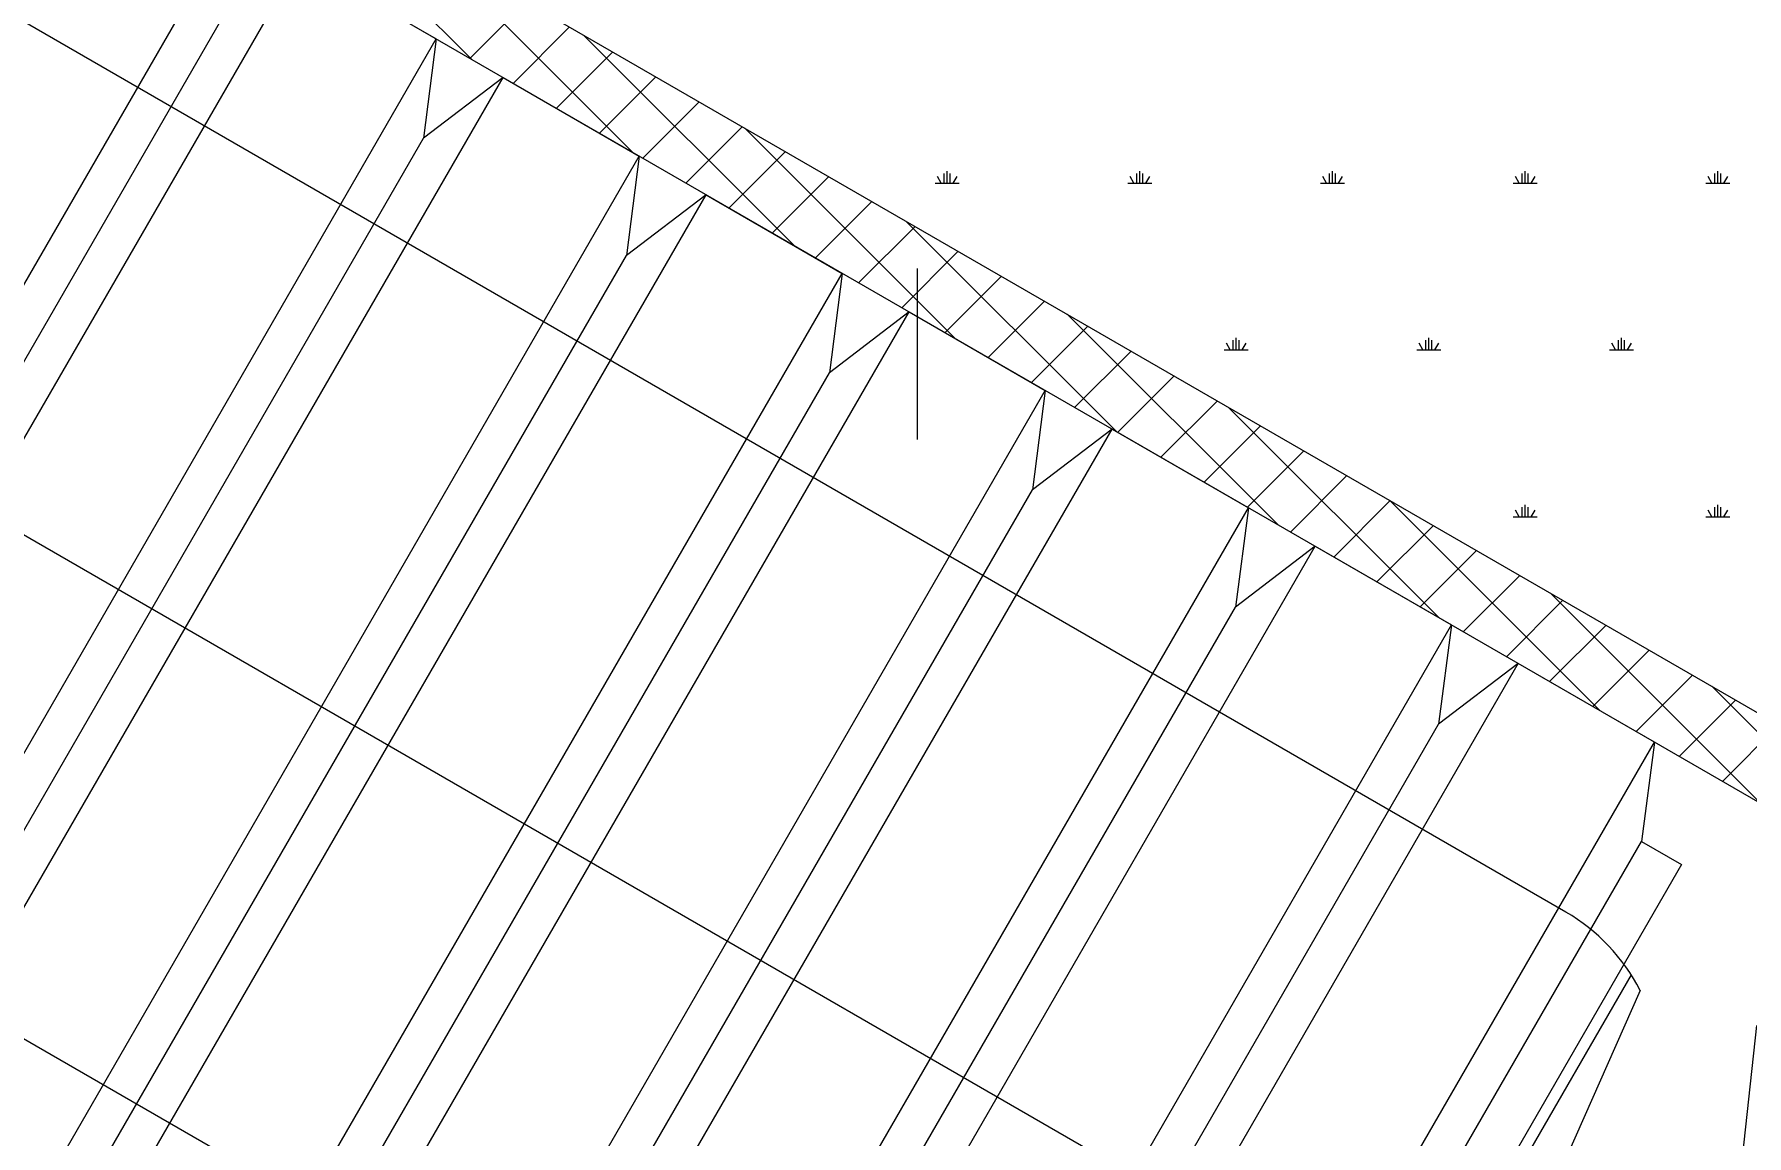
# Model space of a CAD drawing. Header units: inches. Extents: x 0 to 157513, y -28488 to 35640.
# Drawn here: x 9535.4 to 9757.6, y 17344.8 to 17487.8 of the extents above; entities that cross this region are included whole.
import ezdxf

# ---------------------------------------------------------------- set-up
doc = ezdxf.new("R2010")
doc.units = ezdxf.units.IN
doc.header["$LTSCALE"] = 400
doc.header["$MEASUREMENT"] = 0
doc.linetypes.add('PHANTOM', pattern=[2.5, 1.25, -0.25, 0.25, -0.25, 0.25, -0.25])
doc.layers.add('BF', color=8, linetype='PHANTOM')
doc.layers.add('BF STR', color=8, linetype='PHANTOM', lineweight=5)
doc.styles.add('ROMANS', font='romans')
doc.dimstyles.new('SAM2 60 SC', dxfattribs={"dimscale": 60, "dimtxt": 2.5, "dimasz": 2.5, "dimexe": 1.25, "dimexo": 0.625, "dimtad": 1, "dimtoh": 1, "dimdec": 0, "dimdsep": 46, "dimtxsty": 'ROMANS', "dimblk": 'OBLIQUE', "dimcen": 2.5, "dimclrd": 1, "dimclre": 1, "dimclrt": 256, "dimadec": 0, "dimazin": 2, "dimtfac": 1, "dimtdec": 0, "dimtofl": 0, "dimtmove": 0, "dimatfit": 3, "dimfxl": 1, "dimtolj": 1, "dimtzin": 0, "dimarcsym": 1})

# ---------------------------------------------------------------- blocks, each defined once
blk = doc.blocks.new('611bf4 strgaele')
at = {"layer": 'BF STR'}
blk.add_line((-270200.72, 32461.64, -159.78), (-270200.72, 31439.43, -159.78), dxfattribs=at)
blk = doc.blocks.new('convcs611bc3')
at = {"layer": 'BF STR'}
for p, q in [((-31855.61, 65998.51, -1665.06), (-32164.92, 66177.09, -1665.06)), ((-32091.74, 66175.08, -1665.06), (-31827.71, 66022.64, -1665.06)), ((-31830.38, 66012.64, -1665.06), (-32096.74, 66166.42, -1665.06)), ((-32221.27, 66143.06, -1665.06), (-31853.36, 65930.64, -1665.06)), ((-31997.57, 66109.16, -1665.06), (-32024.89, 66136.48, -1665.06)), ((-32110.51, 65985, -1665.06), (-32028.51, 66127.03, -1665.06)), ((-32110.51, 65985, -1665.06), (-32028.51, 66127.03, -1665.06)), ((-31976.65, 66097.09, -1665.06), (-32003.97, 66124.41, -1665.06)), ((-32101.85, 65980, -1665.06), (-32019.85, 66122.03, -1665.06)), ((-32019.85, 66122.03, -1665.06), (-32002.17, 66111.82, -1665.06)), ((-31997.8, 66109.3, -1665.06), (-31990.48, 66116.62, -1665.06)), ((-32100.18, 65992.89, -1665.06), (-32030.18, 66114.14, -1665.06)), ((-31992.2, 66106.06, -1665.06), (-31984.88, 66113.38, -1665.06)), ((-32084.17, 65969.79, -1665.06), (-32002.17, 66111.82, -1665.06)), ((-32084.17, 65969.79, -1665.06), (-32002.17, 66111.82, -1665.06)), ((-32002.17, 66111.82, -1665.06), (-32003.84, 66098.93, -1665.06)), ((-31955.74, 66085.01, -1665.06), (-31983.06, 66112.33, -1665.06)), ((-31986.59, 66102.83, -1665.06), (-31979.27, 66110.15, -1665.06)), ((-32075.51, 65964.79, -1665.06), (-31993.51, 66106.82, -1665.06)), ((-31993.51, 66106.82, -1665.06), (-32003.84, 66098.93, -1665.06)), ((-31993.51, 66106.82, -1665.06), (-31975.83, 66096.61, -1665.06)), ((-31980.99, 66099.59, -1665.06), (-31973.67, 66106.91, -1665.06)), ((-31975.39, 66096.36, -1665.06), (-31968.06, 66103.68, -1665.06)), ((-31969.78, 66093.12, -1665.06), (-31962.46, 66100.44, -1665.06)), ((-31934.83, 66072.94, -1665.06), (-31962.15, 66100.26, -1665.06)), ((-32073.84, 65977.68, -1665.06), (-32003.84, 66098.93, -1665.06)), ((-31964.18, 66089.89, -1665.06), (-31956.86, 66097.21, -1665.06)), ((-32057.83, 65954.58, -1665.06), (-31975.83, 66096.61, -1665.06)), ((-32057.83, 65954.58, -1665.06), (-31975.83, 66096.61, -1665.06)), ((-31975.83, 66096.61, -1665.06), (-31977.5, 66083.72, -1665.06)), ((-31958.57, 66086.65, -1665.06), (-31951.25, 66093.97, -1665.06)), ((-31937.43, 66093.11, -5988.03), (-31934.31, 66093.11, -5988.03)), ((-31936.65, 66093.11, -5988.03), (-31937.15, 66093.98, -5988.03)), ((-31936.26, 66093.11, -5988.03), (-31936.26, 66094.36, -5988.03)), ((-31935.87, 66093.11, -5988.03), (-31935.87, 66094.67, -5988.03)), ((-31935.48, 66093.11, -5988.03), (-31935.48, 66094.36, -5988.03)), ((-31935.09, 66093.11, -5988.03), (-31934.59, 66093.98, -5988.03)), ((-31912.43, 66093.11, -5988.03), (-31909.31, 66093.11, -5988.03)), ((-31911.65, 66093.11, -5988.03), (-31912.15, 66093.98, -5988.03)), ((-31911.26, 66093.11, -5988.03), (-31911.26, 66094.36, -5988.03)), ((-31910.87, 66093.11, -5988.03), (-31910.87, 66094.67, -5988.03)), ((-31910.48, 66093.11, -5988.03), (-31910.48, 66094.36, -5988.03)), ((-31910.09, 66093.11, -5988.03), (-31909.59, 66093.98, -5988.03)), ((-31887.43, 66093.11, -5988.03), (-31884.31, 66093.11, -5988.03)), ((-31886.65, 66093.11, -5988.03), (-31887.15, 66093.98, -5988.03)), ((-31886.26, 66093.11, -5988.03), (-31886.26, 66094.36, -5988.03)), ((-31885.87, 66093.11, -5988.03), (-31885.87, 66094.67, -5988.03)), ((-31885.48, 66093.11, -5988.03), (-31885.48, 66094.36, -5988.03)), ((-31885.09, 66093.11, -5988.03), (-31884.59, 66093.98, -5988.03)), ((-31862.43, 66093.11, -5988.03), (-31859.31, 66093.11, -5988.03)), ((-31861.65, 66093.11, -5988.03), (-31862.15, 66093.98, -5988.03)), ((-31861.26, 66093.11, -5988.03), (-31861.26, 66094.36, -5988.03)), ((-31860.87, 66093.11, -5988.03), (-31860.87, 66094.67, -5988.03)), ((-31860.48, 66093.11, -5988.03), (-31860.48, 66094.36, -5988.03)), ((-31860.09, 66093.11, -5988.03), (-31859.59, 66093.98, -5988.03)), ((-31837.43, 66093.11, -5988.03), (-31834.31, 66093.11, -5988.03)), ((-31836.65, 66093.11, -5988.03), (-31837.15, 66093.98, -5988.03)), ((-31836.26, 66093.11, -5988.03), (-31836.26, 66094.36, -5988.03)), ((-31835.87, 66093.11, -5988.03), (-31835.87, 66094.67, -5988.03)), ((-31835.48, 66093.11, -5988.03), (-31835.48, 66094.36, -5988.03)), ((-31835.09, 66093.11, -5988.03), (-31834.59, 66093.98, -5988.03)), ((-32049.17, 65949.58, -1665.06), (-31967.17, 66091.61, -1665.06)), ((-31967.17, 66091.61, -1665.06), (-31977.5, 66083.72, -1665.06)), ((-31967.17, 66091.61, -1665.06), (-31949.49, 66081.4, -1665.06)), ((-31952.97, 66083.41, -1665.06), (-31945.65, 66090.74, -1665.06)), ((-31913.91, 66060.87, -1665.06), (-31941.23, 66088.19, -1665.06)), ((-31947.37, 66080.18, -1665.06), (-31940.05, 66087.5, -1665.06)), ((-32047.5, 65962.48, -1665.06), (-31977.5, 66083.72, -1665.06)), ((-31941.76, 66076.94, -1665.06), (-31934.44, 66084.26, -1665.06)), ((-32031.49, 65939.38, -1665.06), (-31949.49, 66081.4, -1665.06)), ((-32031.49, 65939.38, -1665.06), (-31949.49, 66081.4, -1665.06)), ((-31949.49, 66081.4, -1665.06), (-31951.16, 66068.51, -1665.06)), ((-31936.16, 66073.71, -1665.06), (-31928.84, 66081.03, -1665.06)), ((-31912.76, 65899.52, -1665.06), (-32222.07, 66078.1, -1665.06)), ((-31930.56, 66070.47, -1665.06), (-31923.24, 66077.79, -1665.06)), ((-32022.83, 65934.38, -1665.06), (-31940.83, 66076.4, -1665.06)), ((-31940.83, 66076.4, -1665.06), (-31951.16, 66068.51, -1665.06)), ((-31940.83, 66076.4, -1665.06), (-31923.15, 66066.2, -1665.06)), ((-31893, 66048.79, -1665.06), (-31920.32, 66076.11, -1665.06)), ((-31924.95, 66067.24, -1665.06), (-31917.63, 66074.56, -1665.06)), ((-31898.76, 66071.46, -5988.03), (-31898.76, 66072.71, -5988.03)), ((-31898.37, 66071.46, -5988.03), (-31898.37, 66073.02, -5988.03)), ((-31897.98, 66071.46, -5988.03), (-31897.98, 66072.71, -5988.03)), ((-31873.76, 66071.46, -5988.03), (-31873.76, 66072.71, -5988.03)), ((-31873.37, 66071.46, -5988.03), (-31873.37, 66073.02, -5988.03)), ((-31872.98, 66071.46, -5988.03), (-31872.98, 66072.71, -5988.03)), ((-31848.76, 66071.46, -5988.03), (-31848.76, 66072.71, -5988.03)), ((-31848.37, 66071.46, -5988.03), (-31848.37, 66073.02, -5988.03)), ((-31847.98, 66071.46, -5988.03), (-31847.98, 66072.71, -5988.03)), ((-31919.35, 66064, -1665.06), (-31912.03, 66071.32, -1665.06)), ((-31899.93, 66071.46, -5988.03), (-31896.81, 66071.46, -5988.03)), ((-31899.15, 66071.46, -5988.03), (-31899.65, 66072.33, -5988.03)), ((-31897.59, 66071.46, -5988.03), (-31897.09, 66072.33, -5988.03)), ((-31874.93, 66071.46, -5988.03), (-31871.81, 66071.46, -5988.03)), ((-31874.15, 66071.46, -5988.03), (-31874.65, 66072.33, -5988.03)), ((-31872.59, 66071.46, -5988.03), (-31872.09, 66072.33, -5988.03)), ((-31849.93, 66071.46, -5988.03), (-31846.81, 66071.46, -5988.03)), ((-31849.15, 66071.46, -5988.03), (-31849.65, 66072.33, -5988.03)), ((-31847.59, 66071.46, -5988.03), (-31847.09, 66072.33, -5988.03)), ((-32021.16, 65947.27, -1665.06), (-31951.16, 66068.51, -1665.06)), ((-32005.15, 65924.17, -1665.06), (-31923.15, 66066.2, -1665.06)), ((-32005.15, 65924.17, -1665.06), (-31923.15, 66066.2, -1665.06)), ((-31923.15, 66066.2, -1665.06), (-31924.82, 66053.3, -1665.06)), ((-31913.75, 66060.77, -1665.06), (-31906.43, 66068.09, -1665.06)), ((-31908.14, 66057.53, -1665.06), (-31900.82, 66064.85, -1665.06)), ((-31872.09, 66036.72, -1665.06), (-31899.41, 66064.04, -1665.06)), ((-31902.54, 66054.3, -1665.06), (-31895.22, 66061.62, -1665.06)), ((-31996.49, 65919.17, -1665.06), (-31914.49, 66061.2, -1665.06)), ((-31914.49, 66061.2, -1665.06), (-31924.82, 66053.3, -1665.06)), ((-31914.49, 66061.2, -1665.06), (-31896.8, 66050.99, -1665.06)), ((-31896.93, 66051.06, -1665.06), (-31889.61, 66058.38, -1665.06)), ((-31891.33, 66047.83, -1665.06), (-31884.01, 66055.15, -1665.06)), ((-31994.82, 65932.06, -1665.06), (-31924.82, 66053.3, -1665.06)), ((-31978.8, 65908.96, -1665.06), (-31896.8, 66050.99, -1665.06)), ((-31978.8, 65908.96, -1665.06), (-31896.8, 66050.99, -1665.06)), ((-31896.8, 66050.99, -1665.06), (-31898.47, 66038.09, -1665.06)), ((-31885.73, 66044.59, -1665.06), (-31878.41, 66051.91, -1665.06)), ((-31851.17, 66024.64, -1665.06), (-31878.5, 66051.96, -1665.06)), ((-31861.65, 66049.81, -5988.03), (-31862.15, 66050.68, -5988.03)), ((-31861.26, 66049.81, -5988.03), (-31861.26, 66051.06, -5988.03)), ((-31860.87, 66049.81, -5988.03), (-31860.87, 66051.37, -5988.03)), ((-31860.48, 66049.81, -5988.03), (-31860.48, 66051.06, -5988.03)), ((-31860.09, 66049.81, -5988.03), (-31859.59, 66050.68, -5988.03)), ((-31836.65, 66049.81, -5988.03), (-31837.15, 66050.68, -5988.03)), ((-31836.26, 66049.81, -5988.03), (-31836.26, 66051.06, -5988.03)), ((-31835.87, 66049.81, -5988.03), (-31835.87, 66051.37, -5988.03)), ((-31835.48, 66049.81, -5988.03), (-31835.48, 66051.06, -5988.03)), ((-31835.09, 66049.81, -5988.03), (-31834.59, 66050.68, -5988.03)), ((-31880.12, 66041.36, -1665.06), (-31872.8, 66048.68, -1665.06)), ((-31862.43, 66049.81, -5988.03), (-31859.31, 66049.81, -5988.03)), ((-31837.43, 66049.81, -5988.03), (-31834.31, 66049.81, -5988.03)), ((-31970.14, 65903.96, -1665.06), (-31888.14, 66045.99, -1665.06)), ((-31888.14, 66045.99, -1665.06), (-31898.47, 66038.09, -1665.06)), ((-31888.14, 66045.99, -1665.06), (-31870.46, 66035.78, -1665.06)), ((-31874.52, 66038.12, -1665.06), (-31867.2, 66045.44, -1665.06)), ((-31868.92, 66034.89, -1665.06), (-31861.6, 66042.21, -1665.06)), ((-31830.33, 66012.64, -1665.06), (-31857.58, 66039.89, -1665.06)), ((-31968.47, 65916.85, -1665.06), (-31898.47, 66038.09, -1665.06)), ((-31863.31, 66031.65, -1665.06), (-31855.99, 66038.97, -1665.06)), ((-31952.46, 65893.75, -1665.06), (-31870.46, 66035.78, -1665.06)), ((-31952.46, 65893.75, -1665.06), (-31870.46, 66035.78, -1665.06)), ((-31870.46, 66035.78, -1665.06), (-31872.13, 66022.89, -1665.06)), ((-31857.71, 66028.42, -1665.06), (-31850.39, 66035.74, -1665.06)), ((-31943.8, 65888.75, -1665.06), (-31861.8, 66030.78, -1665.06)), ((-31861.8, 66030.78, -1665.06), (-31872.13, 66022.89, -1665.06)), ((-31844.12, 66020.57, -1665.06), (-31861.8, 66030.78, -1665.06)), ((-31852.11, 66025.18, -1665.06), (-31844.79, 66032.5, -1665.06)), ((-31846.5, 66021.95, -1665.06), (-31839.18, 66029.27, -1665.06)), ((-31840.9, 66018.71, -1665.06), (-31833.58, 66026.03, -1665.06)), ((-31821.49, 66012.64, -1665.06), (-31836.67, 66027.82, -1665.06)), ((-31942.13, 65901.64, -1665.06), (-31872.13, 66022.89, -1665.06)), ((-31835.3, 66015.47, -1665.06), (-31827.97, 66022.8, -1665.06)), ((-31926.12, 65878.54, -1665.06), (-31844.12, 66020.57, -1665.06)), ((-31844.12, 66020.57, -1665.06), (-31845.79, 66007.68, -1665.06)), ((-31915.79, 65886.43, -1665.06), (-31845.79, 66007.68, -1665.06)), ((-31845.79, 66007.68, -1665.06), (-31840.59, 66004.68, -1665.06)), ((-31840.59, 66004.68, -1665.06), (-31910.59, 65883.43, -1665.06)), ((-31847.13, 65990.36, -1665.06), (-31901.46, 65896.25, -1665.06)), ((-31845.98, 65988.35, -1665.06), (-31861.1, 65954.16, -1665.06)), ((-31830.89, 65983.81, -1665.06), (-31834.89, 65946.64, -1665.06))]:
    blk.add_line(p, q, dxfattribs=at)
blk.add_arc((-31868.13, 65976.99, -1665.06), 24.9, 27.1424, 59.8053, dxfattribs=at)
blk = doc.blocks.new('_OBLIQUE')
at = {"color": 0, "linetype": 'ByBlock'}
blk.add_line((-0.5, -0.5), (0.5, 0.5), dxfattribs=at)
blk = doc.blocks.new('*D340')
at = {"color": 1, "lineweight": -2}
for p, q in [((9683.35, 17858.59), (4248.74, 17858.59)), ((4323.74, 17858.59), (4323.74, 16009.19)), ((6813.36, 16009.19), (4248.74, 16009.19))]:
    blk.add_line(p, q, dxfattribs=at)
at = {"layer": 'Defpoints', "color": 0}
for p in [(9720.85, 17858.59, -27.61), (4323.74, 16009.19), (6850.86, 16009.19, 169.38)]:
    blk.add_point(p, dxfattribs=at)
at = {"color": 1, "lineweight": -2, "xscale": 150, "yscale": 150, "zscale": 150}
for p, rotation in [((4323.74, 17858.59), 90), ((4323.74, 16009.19), 270)]:
    blk.add_blockref('_OBLIQUE', p, dxfattribs=dict(at, rotation=rotation))
at = {"insert": (4211.24, 16933.89), "char_height": 150, "attachment_point": 5, "rotation": 90, "style": 'ROMANS'}
blk.add_mtext('\\A1;1849', dxfattribs=at)

msp = doc.modelspace()

# ---------------------------------------------------------------- block references
msp.add_blockref('convcs611bc3', (41589.75, -48624.65, -547.41))
at = {"layer": 'BF'}
msp.add_blockref('611bf4 strgaele', (279850.69, -14004.25, 169.38), dxfattribs=at)

# ---------------------------------------------------------------- dimensions: what is measured, and where the dimension line sits
dim = msp.add_linear_dim(base=(4323.74, 16009.19), p1=(9720.85, 17858.59, -27.61), p2=(6850.86, 16009.19, 169.38), angle=90, dimstyle='SAM2 60 SC', override={"dimtoh": 0})
dim.commit()
dim.dimension.update_dxf_attribs({"geometry": '*D340', "text_midpoint": (4211.24, 16933.89)})

doc.saveas('drawing.dxf')
